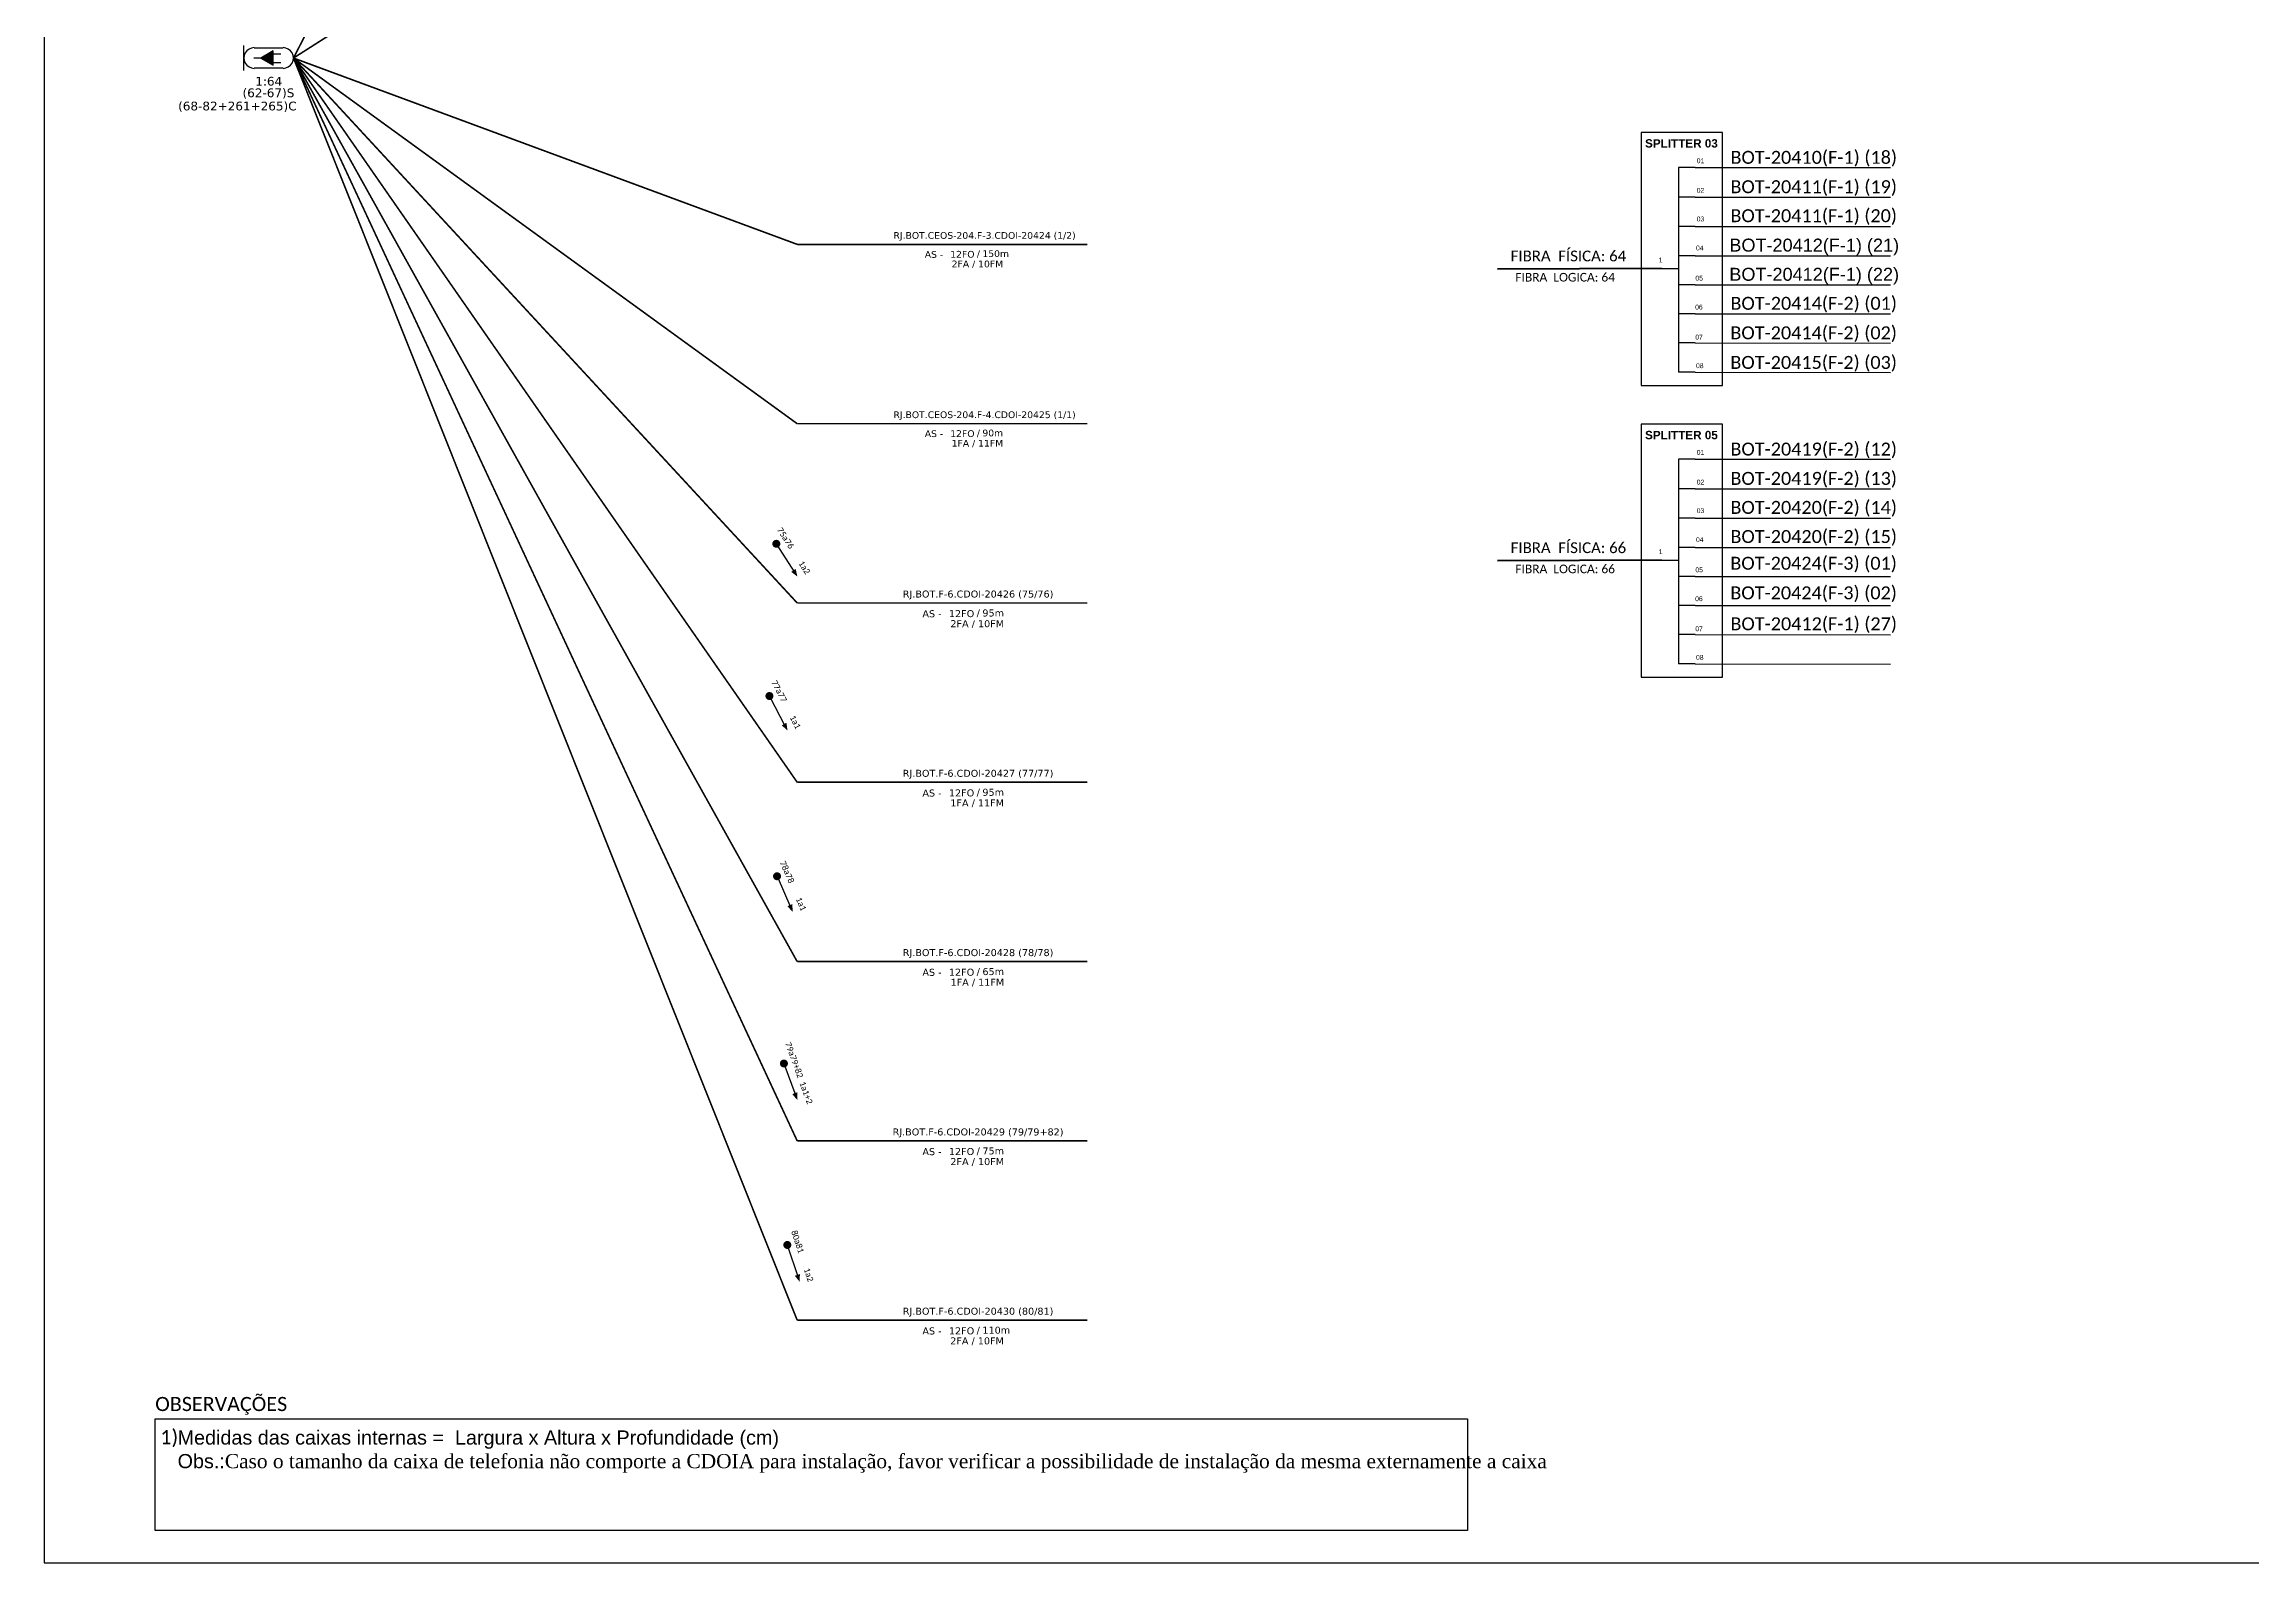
# Model space of a CAD drawing. Header units: metres. Extents: x -1286 to 457, y -500 to 94.
# Drawn here: x -1286.1 to -817.9, y -499.8 to -177.7 of the extents above; entities that cross this region are included whole.
import ezdxf
from ezdxf.enums import TextEntityAlignment as Align

# ---------------------------------------------------------------- set-up
doc = ezdxf.new("R2010")
doc.units = ezdxf.units.M
for name, color, linetype in [('20.4-CEOS', 1, 'Continuous'), ('CABO OPTICO EXISTENTE', 5, 'Continuous'), ('CAP a instalar', 1, 'Continuous'), ('SETA', 7, 'Continuous')]:
    doc.layers.add(name, color=color, linetype=linetype)
doc.layers.add('40.1-ETIQUETAS', color=1, linetype='Continuous', lineweight=20)
doc.styles.add('ARIAL', font='arial.ttf')
doc.styles.add('siredit', font='verdana.ttf')
doc.styles.add('WMF-Calibri0', font='calibri.ttf')
doc.linetypes.add('FENCELINE1', pattern='A,0.25,-0.1,[133,ltypeshp.shx,S=0.1,R=0,X=-0.1,Y=0],-0.1,1', length=1.45)

# ---------------------------------------------------------------- blocks, each defined once
blk = doc.blocks.new('ETIQUETA_RS5F')
at = {"layer": '40.1-ETIQUETAS', "color": 0, "style": 'siredit'}
blk.add_text('/', height=1.5, dxfattribs=at).set_placement((1.58, -1.95), align=Align.MIDDLE_RIGHT)
for tag, p in [('ETIQUETA_R_PRIMARIA', (1.21, 4.1)), ('ETIQUETA_R_SECUNDARIA', (1.21, 2.1)), ('F_ATIVAS/F_MORTAS', (1.14, -4.24))]:
    blk.add_attdef(tag, text='', height=1.5, dxfattribs=at).set_placement(p, align=Align.MIDDLE_CENTER)
for tag, p in [('TIPO_CABO', (-6.58, -2.12)), ('CAP_CABO', (0.4, -2.09))]:
    blk.add_attdef(tag, text='', height=1.5, dxfattribs=at).set_placement(p, align=Align.MIDDLE_RIGHT)
blk.add_attdef('METROS', text='', height=1.5, dxfattribs=at).set_placement((2.14, -1.95), align=Align.MIDDLE_LEFT)
for tag, p in [('FUSÃO_1', (0.85, -8.39)), ('FUSÃO_2', (0.85, -10.6)), ('FUSÃO_3', (0.85, -12.93)), ('FUSÃO_4', (0.85, -15.14)), ('FUSÃO_5', (0.85, -17.16))]:
    blk.add_attdef(tag, text='', height=1.5, dxfattribs=at).set_placement(p, align=Align.CENTER)

msp = doc.modelspace()

# ---------------------------------------------------------------- hatches: boundary and pattern name
h = msp.add_hatch(color=5)
h.dxf.hatch_style = 1
h.paths.add_polyline_path([(-1237.53, -179.09), (-1240.15, -180.6), (-1237.53, -182.12)])

# ---------------------------------------------------------------- linework, layer by layer
at = {"color": 7, "linetype": 'Continuous'}
for p, q in [((-939.49, -203.83), (-939.49, -247.26)), ((-935.97, -203.83), (-939.49, -203.83)), ((-935.97, -210.12), (-939.49, -210.12)), ((-935.97, -216.31), (-939.49, -216.31)), ((-935.97, -222.53), (-939.49, -222.53)), ((-943.14, -225.26), (-939.51, -225.26)), ((-935.97, -228.69), (-939.49, -228.69)), ((-935.97, -234.86), (-939.49, -234.86)), ((-935.97, -241.05), (-939.49, -241.05)), ((-935.97, -247.26), (-939.49, -247.26)), ((-939.49, -265.71), (-939.49, -309.13)), ((-935.97, -265.71), (-939.49, -265.71)), ((-935.97, -271.99), (-939.49, -271.99)), ((-935.97, -278.18), (-939.49, -278.18)), ((-935.97, -284.4), (-939.49, -284.4)), ((-943.14, -287.13), (-939.51, -287.13)), ((-935.97, -290.57), (-939.49, -290.57)), ((-935.97, -296.73), (-939.49, -296.73)), ((-935.97, -302.92), (-939.49, -302.92)), ((-935.97, -309.13), (-939.49, -309.13))]:
    msp.add_line(p, q, dxfattribs=at)
at = {"color": 10, "linetype": 'Continuous'}
for p, q in [((-935.97, -203.83), (-894.6, -203.85)), ((-935.97, -210.12), (-894.6, -210.13)), ((-935.97, -216.31), (-894.6, -216.32)), ((-935.97, -222.53), (-894.6, -222.54)), ((-935.97, -228.68), (-894.6, -228.69)), ((-935.97, -234.86), (-894.6, -234.87)), ((-935.97, -241.05), (-894.6, -241.06)), ((-935.97, -247.26), (-894.6, -247.28)), ((-935.97, -265.71), (-894.6, -265.72)), ((-935.97, -271.99), (-894.6, -272)), ((-935.97, -278.18), (-894.6, -278.19)), ((-935.97, -284.4), (-894.6, -284.42)), ((-935.97, -290.55), (-894.6, -290.57)), ((-935.97, -296.73), (-894.6, -296.74)), ((-935.97, -302.92), (-894.6, -302.93)), ((-935.97, -309.13), (-894.6, -309.15))]:
    msp.add_line(p, q, dxfattribs=at)
at = {"color": 1, "linetype": 'Continuous', "lineweight": 60}
for p, q in [((-943.14, -225.26), (-977.93, -225.37)), ((-943.14, -287.13), (-977.93, -287.24))]:
    msp.add_line(p, q, dxfattribs=at)
at = {"color": 0}
for p, q in [((-1262.5, -469.23), (-984.25, -469.23)), ((-1262.5, -492.93), (-1262.5, -469.23)), ((-984.25, -469.23), (-984.25, -492.93)), ((-984.25, -492.93), (-1262.5, -492.93))]:
    msp.add_line(p, q, dxfattribs=at)
msp.add_lwpolyline([(-1286.07, -499.81), (-445.07, -499.81), (-445.07, 94.19), (-1286.07, 94.19)], close=True)
at = {"color": 5}
msp.add_lwpolyline([(-1240.15, -180.6), (-1237.53, -182.12), (-1237.53, -179.09)], close=True, dxfattribs=at)
at = {"color": 7}
for points in [[(-947.46, -250.05), (-930.18, -250.05), (-930.18, -196.39), (-947.46, -196.39)], [(-947.46, -311.92), (-930.18, -311.92), (-930.18, -258.26), (-947.46, -258.26)]]:
    msp.add_lwpolyline(points, close=True, dxfattribs=at)
at = {"color": 7, "const_width": 0.848}
for points in [[(-1131.04, -283.29, 1), (-1130.59, -284, 1)], [(-1132.47, -315.56, 1), (-1132.08, -316.31, 1)], [(-1130.83, -353.78, 1), (-1130.49, -354.55, 1)], [(-1129.35, -393.49, 1), (-1129.06, -394.28, 1)], [(-1128.62, -431.97, 1), (-1128.35, -432.77, 1)]]:
    msp.add_lwpolyline(points, format="xyb", close=True, dxfattribs=at)
at = {"layer": '20.4-CEOS', "color": 5}
for p, q in [((-1243.71, -183.24), (-1243.71, -177.97)), ((-1240.15, -180.6), (-1241.62, -180.6)), ((-1241.52, -178.42), (-1235.39, -178.42)), ((-1240.15, -180.6), (-1237.62, -180.6)), ((-1237.73, -179.74), (-1235.86, -179.74)), ((-1237.73, -181.56), (-1235.86, -181.56)), ((-1235.39, -182.79), (-1241.52, -182.79))]:
    msp.add_line(p, q, dxfattribs=at)
for centre, major_axis, start_param, end_param in [((-1241.52, -180.6), (1.55, 1.55), 0.785398, 3.926991), ((-1235.39, -180.6), (-1.55, 1.55), 2.356194, 5.497787)]:
    msp.add_ellipse(centre, major_axis=major_axis, ratio=1, start_param=start_param, end_param=end_param, dxfattribs=at)
at = {"layer": 'CAP a instalar', "color": 5, "linetype": 'FENCELINE1', "ltscale": 6, "const_width": 0.34}
msp.add_lwpolyline([(-1127.08, 26.06), (-1233.2, -180.61)], dxfattribs=at)
at = {"layer": 'CAP a instalar', "color": 7, "linetype": 'FENCELINE1', "ltscale": 6, "const_width": 0.34}
for points in [[(-1127.08, -113.01), (-1233.2, -180.61)], [(-1126.39, -258.17), (-1233.2, -180.61)], [(-1126.39, -448.33), (-1233.2, -180.61)], [(-1126.39, -410.3), (-1233.2, -180.61)], [(-1126.39, -372.27), (-1233.2, -180.61)], [(-1126.39, -334.23), (-1233.2, -180.61)], [(-1126.39, -296.2), (-1233.2, -180.61)], [(-1233.2, -180.61), (-1126.36, -220.14)], [(-1126.36, -220.14), (-1064.88, -220.14)], [(-1126.39, -258.17), (-1064.88, -258.17)], [(-1126.39, -296.2), (-1064.88, -296.2)], [(-1126.39, -334.23), (-1064.88, -334.23)], [(-1126.39, -372.27), (-1064.88, -372.27)], [(-1126.39, -410.3), (-1064.88, -410.3)], [(-1126.39, -448.33), (-1064.88, -448.33)]]:
    msp.add_lwpolyline(points, dxfattribs=at)
at = {"layer": 'SETA', "color": 7}
for points in [[(-1130.82, -283.65), (-1126.88, -289.78)], [(-1132.28, -315.93), (-1128.91, -322.4)], [(-1130.66, -354.17), (-1127.73, -360.84)], [(-1129.2, -393.89), (-1126.71, -400.74)], [(-1128.49, -432.37), (-1126.18, -439.29)]]:
    msp.add_lwpolyline(points, dxfattribs=at)
for points in [[(-1126.71, -288.98), (-1126.35, -290.59), (-1127.67, -289.59)], [(-1128.67, -321.62), (-1128.45, -323.25), (-1129.67, -322.14)], [(-1127.44, -360.07), (-1127.33, -361.72), (-1128.48, -360.53)], [(-1126.37, -399.99), (-1126.36, -401.64), (-1127.43, -400.38)], [(-1125.82, -438.55), (-1125.87, -440.2), (-1126.9, -438.91)]]:
    msp.add_solid(points, dxfattribs=at)

# ---------------------------------------------------------------- block references
at = {"layer": 'CAP a instalar', "color": 7, "linetype": 'FENCELINE1', "ltscale": 7}
ref = msp.add_blockref('ETIQUETA_RS5F', (-1089.14, -220.24), dxfattribs=dict(at, xscale=0.9513258366373013, yscale=0.9513258366373013, zscale=0.9513258366373013))
ref.add_attrib('ETIQUETA_R_SECUNDARIA', 'RJ.BOT.CEOS-204.F-3.CDOI-20424 (1/2)', dxfattribs={"layer": 'CABO OPTICO EXISTENTE', "color": 0, "height": 1.427, "style": 'siredit'}).set_placement((-1086.66, -218.24), align=Align.MIDDLE_CENTER)
ref.add_attrib('TIPO_CABO', 'AS -', dxfattribs={"layer": '40.1-ETIQUETAS', "color": 0, "height": 1.427, "style": 'siredit'}).set_placement((-1095.43, -222.26), align=Align.MIDDLE_RIGHT)
ref.add_attrib('CAP_CABO', '12FO', dxfattribs={"layer": '40.1-ETIQUETAS', "color": 0, "height": 1.427, "style": 'siredit'}).set_placement((-1088.79, -222.23), align=Align.MIDDLE_RIGHT)
ref.add_attrib('METROS', '150m', dxfattribs={"layer": '40.1-ETIQUETAS', "color": 0, "height": 1.427, "style": 'siredit'}).set_placement((-1087.13, -222.1), align=Align.MIDDLE_LEFT)
ref.add_attrib('F_ATIVAS/F_MORTAS', '2FA / 10FM', dxfattribs={"layer": '40.1-ETIQUETAS', "color": 0, "height": 1.427, "style": 'siredit'}).set_placement((-1088.18, -224.28), align=Align.MIDDLE_CENTER)
ref = msp.add_blockref('ETIQUETA_RS5F', (-1089.14, -258.28), dxfattribs=dict(at, xscale=0.9513258366373013, yscale=0.9513258366373013, zscale=0.9513258366373013))
ref.add_attrib('ETIQUETA_R_SECUNDARIA', 'RJ.BOT.CEOS-204.F-4.CDOI-20425 (1/1)', dxfattribs={"layer": 'CABO OPTICO EXISTENTE', "color": 0, "height": 1.427, "style": 'siredit'}).set_placement((-1086.66, -256.27), align=Align.MIDDLE_CENTER)
ref.add_attrib('TIPO_CABO', 'AS -', dxfattribs={"layer": '40.1-ETIQUETAS', "color": 0, "height": 1.427, "style": 'siredit'}).set_placement((-1095.43, -260.29), align=Align.MIDDLE_RIGHT)
ref.add_attrib('CAP_CABO', '12FO', dxfattribs={"layer": '40.1-ETIQUETAS', "color": 0, "height": 1.427, "style": 'siredit'}).set_placement((-1088.79, -260.27), align=Align.MIDDLE_RIGHT)
ref.add_attrib('METROS', '90m', dxfattribs={"layer": '40.1-ETIQUETAS', "color": 0, "height": 1.427, "style": 'siredit'}).set_placement((-1087.13, -260.13), align=Align.MIDDLE_LEFT)
ref.add_attrib('F_ATIVAS/F_MORTAS', '1FA / 11FM', dxfattribs={"layer": '40.1-ETIQUETAS', "color": 0, "height": 1.427, "style": 'siredit'}).set_placement((-1088.18, -262.31), align=Align.MIDDLE_CENTER)
ref = msp.add_blockref('ETIQUETA_RS5F', (-1089.22, -296.38), dxfattribs=dict(at, xscale=0.9905516832958157, yscale=0.9905516832958157, zscale=0.9905516832958157))
ref.add_attrib('ETIQUETA_R_SECUNDARIA', 'RJ.BOT.F-6.CDOI-20426 (75/76)', dxfattribs={"layer": 'CABO OPTICO EXISTENTE', "color": 0, "height": 1.4858, "style": 'siredit'}).set_placement((-1088.04, -294.3), align=Align.MIDDLE_CENTER)
ref.add_attrib('TIPO_CABO', 'AS -', dxfattribs={"layer": '40.1-ETIQUETAS', "color": 0, "height": 1.486, "style": 'siredit'}).set_placement((-1095.77, -298.48), align=Align.MIDDLE_RIGHT)
ref.add_attrib('CAP_CABO', '12FO', dxfattribs={"layer": '40.1-ETIQUETAS', "color": 0, "height": 1.486, "style": 'siredit'}).set_placement((-1088.85, -298.46), align=Align.MIDDLE_RIGHT)
ref.add_attrib('METROS', '95m', dxfattribs={"layer": '40.1-ETIQUETAS', "color": 0, "height": 1.486, "style": 'siredit'}).set_placement((-1087.12, -298.32), align=Align.MIDDLE_LEFT)
ref.add_attrib('F_ATIVAS/F_MORTAS', '2FA / 10FM', dxfattribs={"layer": '40.1-ETIQUETAS', "color": 0, "height": 1.486, "style": 'siredit'}).set_placement((-1088.22, -300.59), align=Align.MIDDLE_CENTER)
ref = msp.add_blockref('ETIQUETA_RS5F', (-1089.22, -334.42), dxfattribs=dict(at, xscale=0.9905516832958157, yscale=0.9905516832958157, zscale=0.9905516832958157))
ref.add_attrib('ETIQUETA_R_SECUNDARIA', 'RJ.BOT.F-6.CDOI-20427 (77/77)', dxfattribs={"layer": 'CABO OPTICO EXISTENTE', "color": 0, "height": 1.4858, "style": 'siredit'}).set_placement((-1088.04, -332.33), align=Align.MIDDLE_CENTER)
ref.add_attrib('TIPO_CABO', 'AS -', dxfattribs={"layer": '40.1-ETIQUETAS', "color": 0, "height": 1.486, "style": 'siredit'}).set_placement((-1095.77, -336.51), align=Align.MIDDLE_RIGHT)
ref.add_attrib('CAP_CABO', '12FO', dxfattribs={"layer": '40.1-ETIQUETAS', "color": 0, "height": 1.486, "style": 'siredit'}).set_placement((-1088.85, -336.49), align=Align.MIDDLE_RIGHT)
ref.add_attrib('METROS', '95m', dxfattribs={"layer": '40.1-ETIQUETAS', "color": 0, "height": 1.486, "style": 'siredit'}).set_placement((-1087.12, -336.35), align=Align.MIDDLE_LEFT)
ref.add_attrib('F_ATIVAS/F_MORTAS', '1FA / 11FM', dxfattribs={"layer": '40.1-ETIQUETAS', "color": 0, "height": 1.486, "style": 'siredit'}).set_placement((-1088.23, -338.62), align=Align.MIDDLE_CENTER)
ref = msp.add_blockref('ETIQUETA_RS5F', (-1089.22, -372.45), dxfattribs=dict(at, xscale=0.9905516832958157, yscale=0.9905516832958157, zscale=0.9905516832958157))
ref.add_attrib('ETIQUETA_R_SECUNDARIA', 'RJ.BOT.F-6.CDOI-20428 (78/78)', dxfattribs={"layer": 'CABO OPTICO EXISTENTE', "color": 0, "height": 1.4858, "style": 'siredit'}).set_placement((-1088.04, -370.36), align=Align.MIDDLE_CENTER)
ref.add_attrib('TIPO_CABO', 'AS -', dxfattribs={"layer": '40.1-ETIQUETAS', "color": 0, "height": 1.486, "style": 'siredit'}).set_placement((-1095.77, -374.54), align=Align.MIDDLE_RIGHT)
ref.add_attrib('CAP_CABO', '12FO', dxfattribs={"layer": '40.1-ETIQUETAS', "color": 0, "height": 1.486, "style": 'siredit'}).set_placement((-1088.85, -374.52), align=Align.MIDDLE_RIGHT)
ref.add_attrib('METROS', '65m', dxfattribs={"layer": '40.1-ETIQUETAS', "color": 0, "height": 1.486, "style": 'siredit'}).set_placement((-1087.12, -374.38), align=Align.MIDDLE_LEFT)
ref.add_attrib('F_ATIVAS/F_MORTAS', '1FA / 11FM', dxfattribs={"layer": '40.1-ETIQUETAS', "color": 0, "height": 1.486, "style": 'siredit'}).set_placement((-1088.19, -376.65), align=Align.MIDDLE_CENTER)
ref = msp.add_blockref('ETIQUETA_RS5F', (-1089.22, -410.48), dxfattribs=dict(at, xscale=0.9905516832958157, yscale=0.9905516832958157, zscale=0.9905516832958157))
ref.add_attrib('ETIQUETA_R_SECUNDARIA', 'RJ.BOT.F-6.CDOI-20429 (79/79+82)', dxfattribs={"layer": 'CABO OPTICO EXISTENTE', "color": 0, "height": 1.4858, "style": 'siredit'}).set_placement((-1088.04, -408.4), align=Align.MIDDLE_CENTER)
ref.add_attrib('TIPO_CABO', 'AS -', dxfattribs={"layer": '40.1-ETIQUETAS', "color": 0, "height": 1.486, "style": 'siredit'}).set_placement((-1095.77, -412.58), align=Align.MIDDLE_RIGHT)
ref.add_attrib('CAP_CABO', '12FO', dxfattribs={"layer": '40.1-ETIQUETAS', "color": 0, "height": 1.486, "style": 'siredit'}).set_placement((-1088.85, -412.55), align=Align.MIDDLE_RIGHT)
ref.add_attrib('METROS', '75m', dxfattribs={"layer": '40.1-ETIQUETAS', "color": 0, "height": 1.486, "style": 'siredit'}).set_placement((-1087.12, -412.42), align=Align.MIDDLE_LEFT)
ref.add_attrib('F_ATIVAS/F_MORTAS', '2FA / 10FM', dxfattribs={"layer": '40.1-ETIQUETAS', "color": 0, "height": 1.486, "style": 'siredit'}).set_placement((-1088.22, -414.69), align=Align.MIDDLE_CENTER)
ref = msp.add_blockref('ETIQUETA_RS5F', (-1089.22, -448.51), dxfattribs=dict(at, xscale=0.9905516832958157, yscale=0.9905516832958157, zscale=0.9905516832958157))
ref.add_attrib('ETIQUETA_R_SECUNDARIA', 'RJ.BOT.F-6.CDOI-20430 (80/81)', dxfattribs={"layer": 'CABO OPTICO EXISTENTE', "color": 0, "height": 1.4858, "style": 'siredit'}).set_placement((-1088.04, -446.43), align=Align.MIDDLE_CENTER)
ref.add_attrib('TIPO_CABO', 'AS -', dxfattribs={"layer": '40.1-ETIQUETAS', "color": 0, "height": 1.486, "style": 'siredit'}).set_placement((-1095.77, -450.61), align=Align.MIDDLE_RIGHT)
ref.add_attrib('CAP_CABO', '12FO', dxfattribs={"layer": '40.1-ETIQUETAS', "color": 0, "height": 1.486, "style": 'siredit'}).set_placement((-1088.85, -450.59), align=Align.MIDDLE_RIGHT)
ref.add_attrib('METROS', '110m', dxfattribs={"layer": '40.1-ETIQUETAS', "color": 0, "height": 1.486, "style": 'siredit'}).set_placement((-1087.12, -450.45), align=Align.MIDDLE_LEFT)
ref.add_attrib('F_ATIVAS/F_MORTAS', '2FA / 10FM', dxfattribs={"layer": '40.1-ETIQUETAS', "color": 0, "height": 1.486, "style": 'siredit'}).set_placement((-1088.26, -452.72), align=Align.MIDDLE_CENTER)

# ---------------------------------------------------------------- texts
at = {"color": 1, "style": 'ARIAL'}
for s, p in [('BOT-20412(F-1) (21)', (-928.73, -221.66)), ('BOT-20412(F-1) (22)', (-928.74, -227.85))]:
    msp.add_text(s, height=2.7432, dxfattribs=at).set_placement(p)
at = {"style": 'WMF-Calibri0'}
msp.add_text('OBSERVAÇÕES', height=3, dxfattribs=at).set_placement((-1262.52, -467.61))
at = {"attachment_point": 5}
for s, insert, char_height, width in [('\\C10;\\fArial|b1|i0|c0|p34;SPLITTER 03', (-938.9, -198.72), 1.7753, 17.28), ('\\C7;\\fCalibri|b0|i0|c0|p34;BOT-20410(F-1) (18)', (-910.84, -201.97), 2.7432, 40.9104), ('\\C7;\\fArial|b0|i0;\\H0.578704x;01 ', (-934.86, -202.41), 1.7753, 3.7582), ('\\C7;\\fArial|b0|i0|;\\H1.0273588255048;02 ', (-934.86, -208.69), 1.7753, 3.7582), ('\\C7;\\fCalibri|b0|i0|c0|p34;BOT-20411(F-1) (19)', (-910.85, -208.2), 2.7432, 40.9104), ('\\C7;\\fArial|b0|i0|;\\H1.0273588255048;03 ', (-934.86, -214.75), 1.7753, 3.456), ('\\C7;\\fCalibri|b0|i0|c0|p34;BOT-20411(F-1) (20)', (-910.85, -214.35), 2.7432, 40.9104), ('\\C7;\\fCalibri|b0|i0|c0|p34;FIBRA  FÍSICA: 64', (-962.86, -222.61), 2.2859, 34.56), ('\\C7;\\fArial|b0|i0|;\\H1.0273588255048;1', (-943.31, -223.44), 1.7753, 1.7584), ('\\C7;\\fArial|b0|i0|;\\H1.0273588255048;04 ', (-935.01, -220.9), 1.7753, 3.7582), ('\\C7;\\fCalibri|b0|i0|c0|p34;FIBRA  LOGICA: 64', (-963.55, -227.11), 1.8289, 34.56), ('\\C7;\\fArial|b0|i0|;\\H1.0273588255048;05 ', (-935.14, -227.3), 1.7753, 4.6222), ('\\C7;\\fArial|b0|i0|;\\H1.0273588255048;06 ', (-935.19, -233.44), 1.7753, 3.7582), ('\\C7;\\fCalibri|b0|i0|c0|p34;BOT-20414(F-2) (01)', (-910.85, -232.93), 2.7432, 40.9104), ('\\C7;\\fCalibri|b0|i0|c0|p34;BOT-20414(F-2) (02)', (-910.86, -239.19), 2.7432, 40.9104), ('\\C7;\\fArial|b0|i0|;\\H1.0273588255048;07 ', (-935.16, -239.81), 1.7753, 3.7582), ('\\C7;\\fCalibri|b0|i0|c0|p34;BOT-20415(F-2) (03)', (-910.86, -245.47), 2.7432, 40.9104), ('\\C7;\\fArial|b0|i0|;\\H1.0273588255048;08 ', (-935.01, -245.88), 1.7753, 3.7582), ('\\C10;\\fArial|b1|i0|c0|p34;SPLITTER 05', (-938.9, -260.59), 1.7753, 17.28), ('\\C7;\\fCalibri|b0|i0|c0|p34;BOT-20419(F-2) (12)', (-910.85, -263.85), 2.7432, 40.9104), ('\\C7;\\fArial|b0|i0;\\H0.578704x;01 ', (-934.86, -264.28), 1.7753, 3.7582), ('\\C7;\\fArial|b0|i0|;\\H1.0273588255048;02 ', (-934.86, -270.57), 1.7753, 3.7582), ('\\C7;\\fCalibri|b0|i0|c0|p34;BOT-20419(F-2) (13)', (-910.85, -270.07), 2.7432, 40.9104), ('\\C7;\\fArial|b0|i0|;\\H1.0273588255048;03 ', (-934.86, -276.63), 1.7753, 3.456), ('\\C7;\\fCalibri|b0|i0|c0|p34;BOT-20420(F-2) (14)', (-910.85, -276.22), 2.7432, 40.9104), ('\\C7;\\fCalibri|b0|i0|c0|p34;BOT-20420(F-2) (15)', (-910.85, -282.4), 2.7432, 40.9104), ('\\C7;\\fCalibri|b0|i0|c0|p34;FIBRA  FÍSICA: 66', (-962.86, -284.49), 2.2859, 34.56), ('\\C7;\\fArial|b0|i0|;\\H1.0273588255048;1', (-943.31, -285.31), 1.7753, 1.7584), ('\\C7;\\fArial|b0|i0|;\\H1.0273588255048;04 ', (-935.01, -282.77), 1.7753, 3.7582), ('\\C7;\\fCalibri|b0|i0|c0|p34;FIBRA  LOGICA: 66', (-963.55, -288.98), 1.8289, 34.56), ('\\C7;\\fArial|b0|i0|;\\H1.0273588255048;05 ', (-935.14, -289.17), 1.7753, 4.6222), ('\\C7;\\fCalibri|b0|i0|c0|p34;BOT-20424(F-3) (01)', (-910.87, -288.07), 2.7432, 40.9104), ('\\C7;\\fArial|b0|i0|;\\H1.0273588255048;06 ', (-935.19, -295.31), 1.7753, 3.7582), ('\\C7;\\fCalibri|b0|i0|c0|p34;BOT-20424(F-3) (02)', (-910.87, -294.35), 2.7432, 40.9104), ('{\\fCalibri|b0|i0|c0|p34;\\C1;BOT-20412(F-1) (27)}', (-910.85, -300.91), 2.7432, 40.1082), ('\\C7;\\fArial|b0|i0|;\\H1.0273588255048;07 ', (-935.16, -301.68), 1.7753, 3.7582), ('\\C7;\\fArial|b0|i0|;\\H1.0273588255048;08 ', (-935.01, -307.75), 1.7753, 3.7582)]:
    msp.add_mtext(s, dxfattribs=dict(at, insert=insert, char_height=char_height, width=width))
at = {"color": 7, "char_height": 1.272, "width": 21.5038, "attachment_point": 5}
for s, insert, rotation in [('\\C7;\\fCalibri|b0|i0|c0|p34;75a76', (-1128.86, -282.44), 302.6464), ('\\C7;\\fCalibri|b0|i0|c0|p34;1a2', (-1124.87, -288.68), 302.6464), ('\\C7;\\fCalibri|b0|i0|c0|p34;77a77', (-1130.22, -314.91), 297.5001), ('\\C7;\\fCalibri|b0|i0|c0|p34;1a1', (-1126.8, -321.48), 297.5001), ('\\C7;\\fCalibri|b0|i0|c0|p34;78a78', (-1128.54, -353.28), 293.6688), ('\\C7;\\fCalibri|b0|i0|c0|p34;1a1', (-1125.57, -360.06), 293.6688), ('\\C7;\\fCalibri|b0|i0|c0|p34;79a79+82', (-1127.03, -393.14), 290.0173), ('\\C7;\\fCalibri|b0|i0|c0|p34;1a1+2', (-1124.5, -400.1), 290.0173), ('\\C7;\\fCalibri|b0|i0|c0|p34;80a81', (-1126.3, -431.69), 288.4154), ('\\C7;\\fCalibri|b0|i0|c0|p34;1a2', (-1123.96, -438.71), 288.4154)]:
    msp.add_mtext(s, dxfattribs=dict(at, insert=insert, rotation=rotation))
at = {"char_height": 3, "width": 277.1819, "attachment_point": 1}
for s, insert, style in [('1)', (-1261.44, -471.63), 'WMF-Calibri0'), ('Medidas das caixas internas =  Largura x Altura x Profundidade (cm)\\PObs.:{\\fTimes New Roman|b0|i0|c0|p16;Caso o tamanho da caixa de telefonia não comporte a CDOIA para instalação, favor verificar a possibilidade de instalação da mesma externamente a caixa}', (-1257.77, -471.72), 'ARIAL')]:
    msp.add_mtext(s, dxfattribs=dict(at, insert=insert, style=style))
at = {"layer": '20.4-CEOS', "color": 5, "style": 'siredit'}
for s, height, p in [('(62-67)S', 1.854, (-1238.51, -187.06)), ('1:64', 1.854, (-1238.45, -184.6)), ('(68-82+261+265)C', 1.8535, (-1245.1, -189.86))]:
    msp.add_text(s, height=height, dxfattribs=at).set_placement(p, align=Align.TOP_CENTER)

doc.saveas('drawing.dxf')
